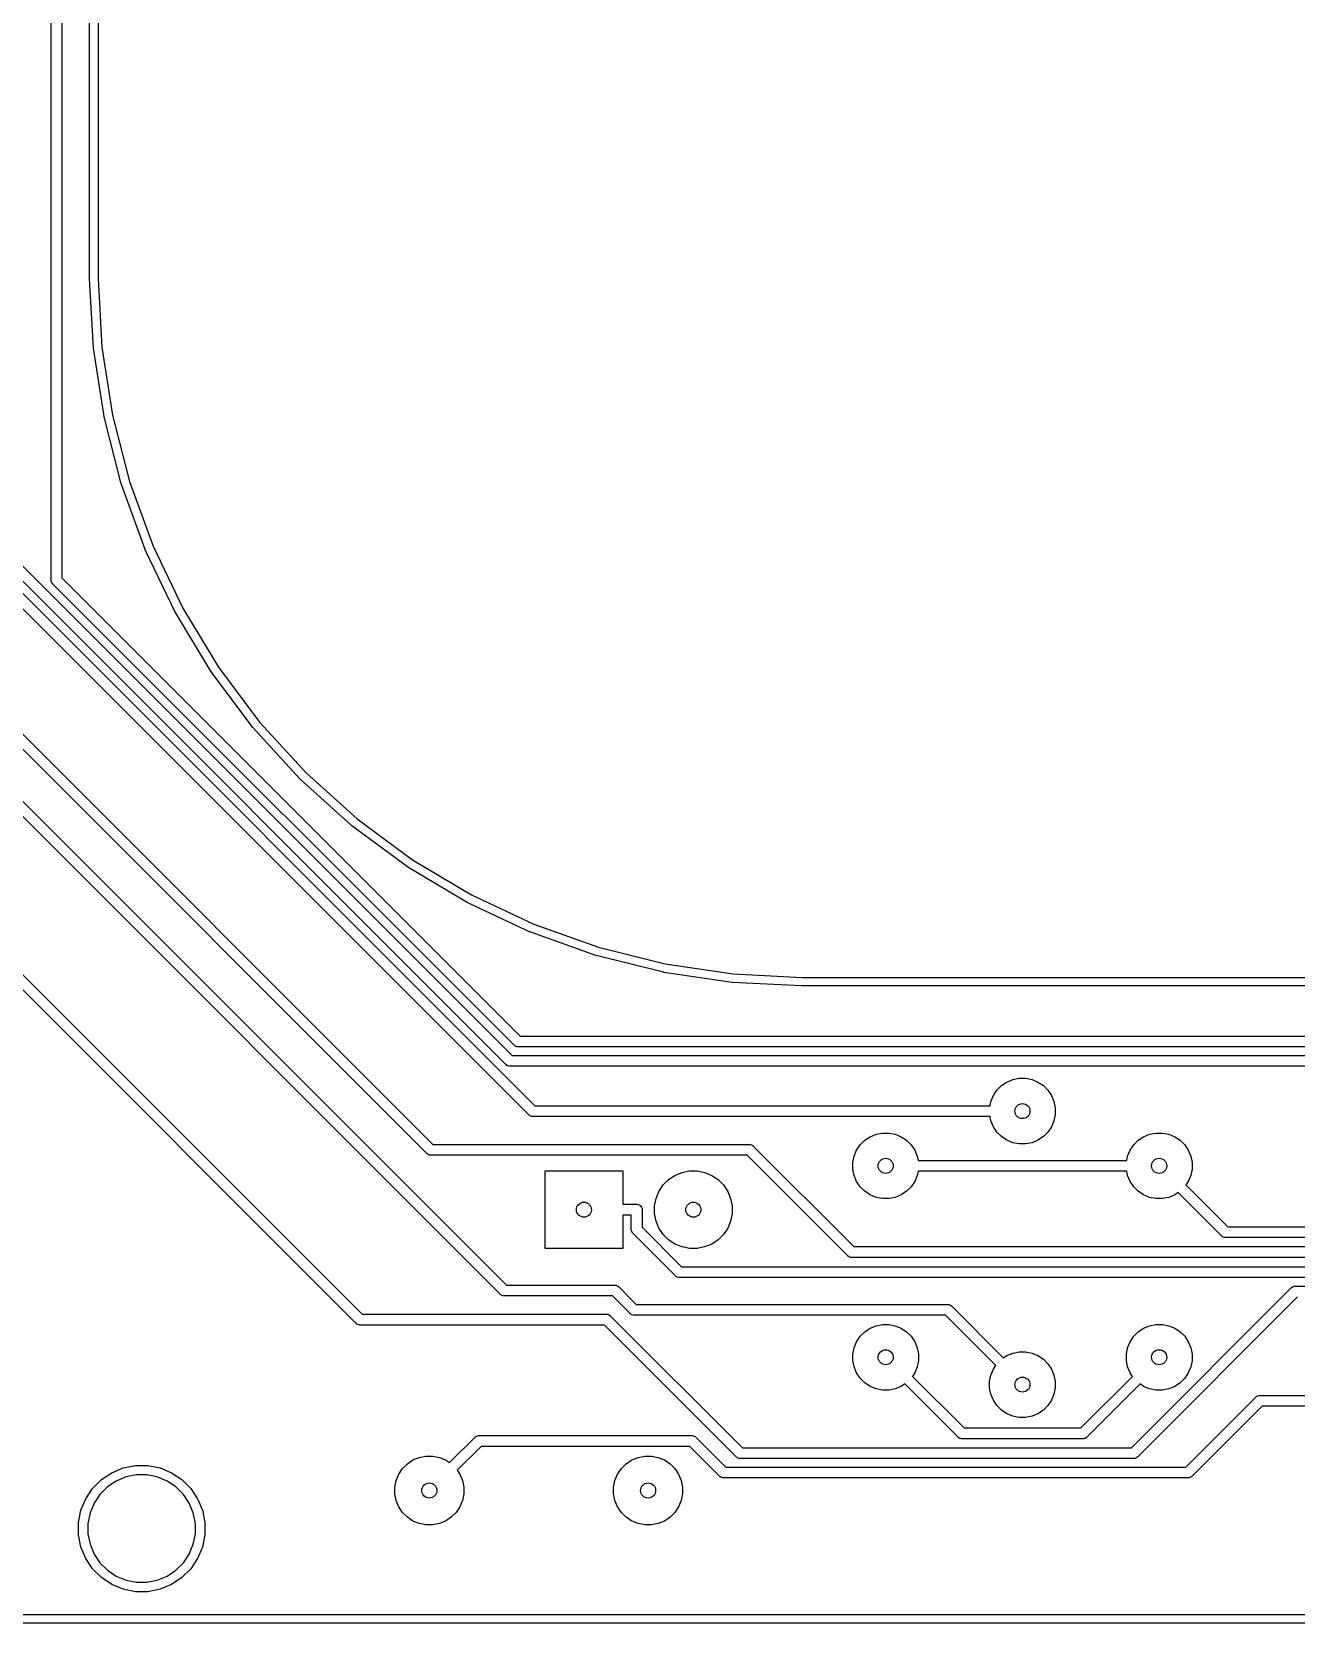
# Model space of a CAD drawing. Extents: x 17 to 176, y -177 to -9.
# Drawn here: x 32.72 to 62.08, y -176.63 to -139.68 of the extents above; entities that cross this region are included whole.
import ezdxf

# ---------------------------------------------------------------- set-up
doc = ezdxf.new("R2010")
doc.units = 0
doc.layers.add('BLACK', color=7, linetype='CONTINUOUS')

msp = doc.modelspace()

# ---------------------------------------------------------------- linework, layer by layer
at = {"layer": 'BLACK', "linetype": 'CONTINUOUS'}
for p, q in [((34.063, -145.298), (34.063, -53.7107)), ((34.263, -53.7181), (34.263, -145.293)), ((33.1736, -152.404), (33.1736, -116.362)), ((33.4236, -116.317), (33.4236, -152.359)), ((34.0634, -145.408), (34.063, -145.298)), ((34.063, -145.298), (34.063, -145.298)), ((34.0635, -145.41), (34.0634, -145.408)), ((34.0635, -145.412), (34.0635, -145.41)), ((34.0636, -145.414), (34.0635, -145.412)), ((34.1532, -147.018), (34.0636, -145.414)), ((34.263, -145.293), (34.2634, -145.405)), ((34.2634, -145.405), (34.3526, -147.001)), ((34.1537, -147.022), (34.1532, -147.018)), ((34.154, -147.026), (34.1537, -147.022)), ((34.1542, -147.027), (34.154, -147.026)), ((34.4, -148.615), (34.1542, -147.027)), ((34.3526, -147.001), (34.5969, -148.579)), ((22.648, -147.689), (43.7415, -168.782)), ((43.597, -168.991), (22.439, -147.833)), ((41.8931, -165.722), (24.2364, -148.065)), ((24.4132, -147.888), (42.0376, -165.513)), ((34.4008, -148.619), (34.4, -148.615)), ((34.4016, -148.623), (34.4008, -148.619)), ((34.4019, -148.624), (34.4016, -148.623)), ((34.402, -148.624), (34.4019, -148.624)), ((34.4019, -148.624), (34.4019, -148.624)), ((34.8014, -150.18), (34.402, -148.624)), ((34.5969, -148.579), (34.9939, -150.126)), ((34.8027, -150.184), (34.8014, -150.18)), ((34.8038, -150.188), (34.8027, -150.184)), ((34.8043, -150.189), (34.8038, -150.188)), ((35.3537, -151.699), (34.8043, -150.189)), ((34.8043, -150.189), (34.8043, -150.189)), ((34.8043, -150.189), (34.8043, -150.189)), ((34.9939, -150.126), (35.54, -151.626)), ((31.7728, -151.348), (43.8733, -163.448)), ((44.2595, -164.825), (31.1133, -151.679)), ((31.3224, -151.534), (44.404, -164.616)), ((43.7288, -163.657), (31.5637, -151.492)), ((35.3553, -151.703), (35.3537, -151.699)), ((35.3569, -151.707), (35.3553, -151.703)), ((35.3575, -151.708), (35.3569, -151.707)), ((36.0515, -153.156), (35.3575, -151.708)), ((35.3575, -151.708), (35.3575, -151.708)), ((35.3575, -151.708), (35.3575, -151.708)), ((35.54, -151.626), (36.2298, -153.066)), ((33.173, -152.41), (33.1736, -152.404)), ((33.1736, -152.417), (33.173, -152.41)), ((33.1754, -152.435), (33.1736, -152.417)), ((33.1736, -152.417), (33.1736, -152.417)), ((33.1826, -152.458), (33.1754, -152.435)), ((33.1942, -152.48), (33.1826, -152.458)), ((33.2098, -152.499), (33.1942, -152.48)), ((33.2146, -152.503), (33.2098, -152.499)), ((43.9185, -163.207), (33.2146, -152.503)), ((33.4236, -152.359), (44.063, -162.998)), ((36.0535, -153.16), (36.0515, -153.156)), ((36.0555, -153.164), (36.0535, -153.16)), ((36.0562, -153.165), (36.0555, -153.164)), ((36.8883, -154.539), (36.0562, -153.165)), ((36.0562, -153.165), (36.0562, -153.165)), ((36.0562, -153.165), (36.0562, -153.165)), ((36.2298, -153.066), (37.0568, -154.431)), ((37.0568, -154.431), (38.0132, -155.71)), ((36.8906, -154.542), (36.8883, -154.539)), ((36.8929, -154.546), (36.8906, -154.542)), ((36.8937, -154.547), (36.8929, -154.546)), ((37.856, -155.833), (36.8937, -154.547)), ((40.2499, -169.667), (25.9833, -155.4)), ((26.1923, -155.256), (40.3944, -169.458)), ((37.8586, -155.836), (37.856, -155.833)), ((37.8612, -155.84), (37.8586, -155.836)), ((37.8622, -155.841), (37.8612, -155.84)), ((38.9453, -157.027), (37.8622, -155.841)), ((38.0132, -155.71), (39.0897, -156.888)), ((38.9483, -157.03), (38.9453, -157.027)), ((38.9512, -157.033), (38.9483, -157.03)), ((39.0897, -156.888), (40.2761, -157.957)), ((38.9522, -157.034), (38.9512, -157.033)), ((40.1459, -158.109), (38.9522, -157.034)), ((38.9522, -157.034), (38.9522, -157.034)), ((38.9522, -157.034), (38.9522, -157.034)), ((40.1492, -158.111), (40.1459, -158.109)), ((40.1524, -158.114), (40.1492, -158.111)), ((40.1535, -158.115), (40.1524, -158.114)), ((41.4464, -159.068), (40.1535, -158.115)), ((40.2761, -157.957), (41.5612, -158.904)), ((41.4499, -159.07), (41.4464, -159.068)), ((41.4534, -159.073), (41.4499, -159.07)), ((41.4545, -159.073), (41.4534, -159.073)), ((42.8343, -159.896), (41.4545, -159.073)), ((41.5612, -158.904), (42.9325, -159.722)), ((42.838, -159.898), (42.8343, -159.896)), ((42.8417, -159.9), (42.838, -159.898)), ((42.8429, -159.901), (42.8417, -159.9)), ((44.2963, -160.584), (42.8429, -159.901)), ((42.8429, -159.901), (42.8429, -159.901)), ((42.8429, -159.901), (42.8429, -159.901)), ((42.9325, -159.722), (44.3771, -160.401)), ((44.3002, -160.586), (44.2963, -160.584)), ((44.3041, -160.588), (44.3002, -160.586)), ((44.3054, -160.588), (44.3041, -160.588)), ((45.8186, -161.127), (44.3054, -160.588)), ((44.3771, -160.401), (45.8811, -160.937)), ((45.8811, -160.937), (47.4302, -161.323)), ((45.8226, -161.128), (45.8186, -161.127)), ((45.8266, -161.129), (45.8226, -161.128)), ((45.8279, -161.13), (45.8266, -161.129)), ((47.3865, -161.518), (45.8279, -161.13)), ((47.4302, -161.323), (49.0095, -161.556)), ((47.3906, -161.519), (47.3865, -161.518)), ((47.3947, -161.52), (47.3906, -161.519)), ((47.3961, -161.52), (47.3947, -161.52)), ((48.9852, -161.755), (47.3961, -161.52)), ((48.9893, -161.755), (48.9852, -161.755)), ((48.9935, -161.756), (48.9893, -161.755)), ((48.9949, -161.756), (48.9935, -161.756)), ((50.5968, -161.834), (48.9949, -161.756)), ((49.0095, -161.556), (50.6066, -161.635)), ((50.5992, -161.834), (50.5968, -161.834)), ((142.187, -161.834), (50.5992, -161.834)), ((50.6066, -161.635), (142.182, -161.635)), ((43.9224, -163.212), (43.9185, -163.207)), ((43.9271, -163.216), (43.9224, -163.212)), ((43.9389, -163.225), (43.9271, -163.216)), ((43.9271, -163.216), (43.9271, -163.216)), ((43.9414, -163.227), (43.9389, -163.225)), ((43.9631, -163.239), (43.9414, -163.227)), ((43.9867, -163.246), (43.9631, -163.239)), ((44.0051, -163.248), (43.9867, -163.246)), ((44.0112, -163.249), (44.0051, -163.248)), ((44.0051, -163.248), (44.0051, -163.248)), ((44.0173, -163.248), (44.0112, -163.249)), ((90.2472, -163.248), (44.0173, -163.248)), ((44.063, -162.998), (90.2929, -162.998)), ((43.7327, -163.662), (43.7288, -163.657)), ((43.7517, -163.678), (43.7327, -163.662)), ((43.7734, -163.689), (43.7517, -163.678)), ((43.8733, -163.448), (66.7565, -163.448)), ((43.797, -163.697), (43.7734, -163.689)), ((43.8154, -163.698), (43.797, -163.697)), ((43.8215, -163.699), (43.8154, -163.698)), ((43.8154, -163.698), (43.8154, -163.698)), ((43.8276, -163.698), (43.8215, -163.699)), ((66.7108, -163.698), (43.8276, -163.698)), ((55.3611, -164.066), (55.4997, -164.008)), ((55.4997, -164.008), (55.6469, -163.979)), ((55.6469, -163.979), (55.797, -163.979)), ((55.797, -163.979), (55.9443, -164.008)), ((55.9443, -164.008), (56.0829, -164.066)), ((54.9893, -164.519), (55.0467, -164.38)), ((55.0467, -164.38), (55.1301, -164.255)), ((55.1301, -164.255), (55.2363, -164.149)), ((55.2363, -164.149), (55.3611, -164.066)), ((56.0829, -164.066), (56.2077, -164.149)), ((56.2077, -164.149), (56.3139, -164.255)), ((56.3139, -164.255), (56.3973, -164.38)), ((56.3973, -164.38), (56.4547, -164.519)), ((44.404, -164.616), (54.9699, -164.616)), ((54.9699, -164.616), (54.9893, -164.519)), ((56.4547, -164.519), (56.484, -164.666)), ((56.484, -164.666), (56.484, -164.816)), ((44.2634, -164.83), (44.2595, -164.825)), ((44.2681, -164.834), (44.2634, -164.83)), ((44.2824, -164.845), (44.2681, -164.834)), ((44.2681, -164.834), (44.2681, -164.834)), ((44.3041, -164.857), (44.2824, -164.845)), ((44.3277, -164.864), (44.3041, -164.857)), ((44.3461, -164.866), (44.3277, -164.864)), ((44.3522, -164.867), (44.3461, -164.866)), ((44.3461, -164.866), (44.3461, -164.866)), ((44.3583, -164.866), (44.3522, -164.867)), ((54.9699, -164.866), (44.3583, -164.866)), ((54.9893, -164.963), (54.9699, -164.866)), ((55.0467, -165.102), (54.9893, -164.963)), ((55.1301, -165.227), (55.0467, -165.102)), ((56.3973, -165.102), (56.3139, -165.227)), ((56.4547, -164.963), (56.3973, -165.102)), ((56.484, -164.816), (56.4547, -164.963)), ((42.0376, -165.513), (49.375, -165.513)), ((49.375, -165.513), (49.3811, -165.512)), ((49.3811, -165.512), (49.3872, -165.513)), ((49.3872, -165.513), (49.3872, -165.513)), ((49.3872, -165.513), (49.4056, -165.515)), ((49.4056, -165.515), (49.4292, -165.522)), ((49.4292, -165.522), (49.4509, -165.533)), ((51.8717, -165.65), (51.9551, -165.525)), ((51.9551, -165.525), (52.0613, -165.419)), ((52.0613, -165.419), (52.1861, -165.336)), ((52.1861, -165.336), (52.3247, -165.278)), ((52.3247, -165.278), (52.4719, -165.249)), ((52.4719, -165.249), (52.622, -165.249)), ((52.622, -165.249), (52.7693, -165.278)), ((52.7693, -165.278), (52.9079, -165.336)), ((52.9079, -165.336), (53.0327, -165.419)), ((53.0327, -165.419), (53.1389, -165.525)), ((53.1389, -165.525), (53.2223, -165.65)), ((55.2363, -165.333), (55.1301, -165.227)), ((55.3611, -165.416), (55.2363, -165.333)), ((55.4997, -165.474), (55.3611, -165.416)), ((55.6469, -165.503), (55.4997, -165.474)), ((55.797, -165.503), (55.6469, -165.503)), ((55.9443, -165.474), (55.797, -165.503)), ((56.0829, -165.416), (55.9443, -165.474)), ((56.2077, -165.333), (56.0829, -165.416)), ((56.3139, -165.227), (56.2077, -165.333)), ((58.2217, -165.65), (58.3051, -165.525)), ((58.3051, -165.525), (58.4113, -165.419)), ((58.4113, -165.419), (58.5361, -165.336)), ((58.5361, -165.336), (58.6747, -165.278)), ((58.6747, -165.278), (58.8219, -165.249)), ((58.8219, -165.249), (58.972, -165.249)), ((58.972, -165.249), (59.1193, -165.278)), ((59.1193, -165.278), (59.2579, -165.336)), ((59.2579, -165.336), (59.3827, -165.419)), ((59.3827, -165.419), (59.4889, -165.525)), ((59.4889, -165.525), (59.5723, -165.65)), ((41.897, -165.727), (41.8931, -165.722)), ((41.9017, -165.731), (41.897, -165.727)), ((41.9135, -165.74), (41.9017, -165.731)), ((41.9017, -165.731), (41.9017, -165.731)), ((41.916, -165.742), (41.9135, -165.74)), ((41.9377, -165.754), (41.916, -165.742)), ((41.9613, -165.761), (41.9377, -165.754)), ((41.9797, -165.763), (41.9613, -165.761)), ((41.9858, -165.763), (41.9797, -165.763)), ((41.9797, -165.763), (41.9797, -165.763)), ((41.9919, -165.763), (41.9858, -165.763)), ((49.3293, -165.763), (41.9919, -165.763)), ((51.6638, -168.097), (49.3293, -165.763)), ((49.4509, -165.533), (49.4699, -165.549)), ((49.4699, -165.549), (49.4738, -165.554)), ((49.4738, -165.554), (51.8083, -167.888)), ((51.785, -165.936), (51.8143, -165.789)), ((51.8143, -165.789), (51.8717, -165.65)), ((53.2223, -165.65), (53.2797, -165.789)), ((53.2797, -165.789), (53.2991, -165.886)), ((53.2991, -165.886), (58.1449, -165.886)), ((58.1449, -165.886), (58.1643, -165.789)), ((58.1643, -165.789), (58.2217, -165.65)), ((59.5723, -165.65), (59.6297, -165.789)), ((59.6297, -165.789), (59.659, -165.936)), ((44.642, -167.93), (44.642, -166.13)), ((44.642, -166.13), (46.442, -166.13)), ((46.442, -166.13), (46.442, -166.905)), ((47.5083, -166.331), (47.6557, -166.232)), ((47.6557, -166.232), (47.8195, -166.165)), ((47.8195, -166.165), (47.9934, -166.13)), ((47.9934, -166.13), (48.1706, -166.13)), ((48.1706, -166.13), (48.3445, -166.165)), ((48.3445, -166.165), (48.5083, -166.232)), ((48.5083, -166.232), (48.6557, -166.331)), ((51.785, -166.086), (51.785, -165.936)), ((51.8143, -166.233), (51.785, -166.086)), ((51.8717, -166.372), (51.8143, -166.233)), ((53.2797, -166.233), (53.2223, -166.372)), ((53.2991, -166.136), (53.2797, -166.233)), ((58.1449, -166.136), (53.2991, -166.136)), ((58.1643, -166.233), (58.1449, -166.136)), ((58.2217, -166.372), (58.1643, -166.233)), ((59.6297, -166.233), (59.5723, -166.372)), ((59.659, -166.086), (59.6297, -166.233)), ((59.659, -165.936), (59.659, -166.086)), ((47.2166, -166.767), (47.2844, -166.604)), ((47.2844, -166.604), (47.3829, -166.456)), ((47.3829, -166.456), (47.5083, -166.331)), ((48.6557, -166.331), (48.7811, -166.456)), ((48.7811, -166.456), (48.8796, -166.604)), ((48.8796, -166.604), (48.9474, -166.767)), ((51.9551, -166.497), (51.8717, -166.372)), ((52.0613, -166.603), (51.9551, -166.497)), ((52.1861, -166.686), (52.0613, -166.603)), ((53.0327, -166.603), (52.9079, -166.686)), ((53.1389, -166.497), (53.0327, -166.603)), ((53.2223, -166.372), (53.1389, -166.497)), ((58.3051, -166.497), (58.2217, -166.372)), ((58.4113, -166.603), (58.3051, -166.497)), ((58.5361, -166.686), (58.4113, -166.603)), ((59.3404, -166.631), (59.2579, -166.686)), ((60.3467, -167.637), (59.3404, -166.631)), ((59.5723, -166.372), (59.5172, -166.454)), ((59.5172, -166.454), (60.4912, -167.428)), ((46.442, -166.905), (46.7612, -166.905)), ((46.7612, -166.905), (46.7673, -166.904)), ((46.7673, -166.904), (46.7734, -166.905)), ((46.7734, -166.905), (46.7918, -166.907)), ((46.7918, -166.907), (46.8154, -166.914)), ((46.8154, -166.914), (46.8371, -166.926)), ((46.8371, -166.926), (46.8561, -166.941)), ((46.8561, -166.941), (46.8717, -166.96)), ((46.8717, -166.96), (46.8833, -166.982)), ((46.8833, -166.982), (46.8905, -167.005)), ((46.8905, -167.005), (46.8929, -167.03)), ((47.182, -166.941), (47.2166, -166.767)), ((47.182, -167.119), (47.182, -166.941)), ((48.9474, -166.767), (48.982, -166.941)), ((48.982, -166.941), (48.982, -167.119)), ((52.3247, -166.744), (52.1861, -166.686)), ((52.4719, -166.773), (52.3247, -166.744)), ((52.622, -166.773), (52.4719, -166.773)), ((52.7693, -166.744), (52.622, -166.773)), ((52.9079, -166.686), (52.7693, -166.744)), ((58.6747, -166.744), (58.5361, -166.686)), ((58.8219, -166.773), (58.6747, -166.744)), ((58.972, -166.773), (58.8219, -166.773)), ((59.1193, -166.744), (58.972, -166.773)), ((59.2579, -166.686), (59.1193, -166.744)), ((46.6423, -167.155), (46.442, -167.155)), ((46.442, -167.155), (46.442, -167.93)), ((46.6423, -167.483), (46.6423, -167.155)), ((46.8929, -167.03), (46.8923, -167.036)), ((46.8923, -167.036), (46.8923, -167.438)), ((47.2166, -167.293), (47.182, -167.119)), ((47.2844, -167.456), (47.2166, -167.293)), ((48.9474, -167.293), (48.8796, -167.456)), ((48.982, -167.119), (48.9474, -167.293)), ((46.6417, -167.489), (46.6423, -167.483)), ((46.6423, -167.496), (46.6417, -167.489)), ((46.6441, -167.514), (46.6423, -167.496)), ((46.6423, -167.496), (46.6423, -167.496)), ((46.6513, -167.538), (46.6441, -167.514)), ((46.6629, -167.559), (46.6513, -167.538)), ((46.6785, -167.578), (46.6629, -167.559)), ((46.6833, -167.582), (46.6785, -167.578)), ((47.6661, -168.565), (46.6833, -167.582)), ((46.8923, -167.438), (47.8106, -168.356)), ((47.3829, -167.604), (47.2844, -167.456)), ((47.5083, -167.729), (47.3829, -167.604)), ((47.6557, -167.828), (47.5083, -167.729)), ((48.6557, -167.729), (48.5083, -167.828)), ((48.7811, -167.604), (48.6557, -167.729)), ((48.8796, -167.456), (48.7811, -167.604)), ((60.3506, -167.642), (60.3467, -167.637)), ((60.3553, -167.646), (60.3506, -167.642)), ((60.3696, -167.658), (60.3553, -167.646)), ((60.3913, -167.669), (60.3696, -167.658)), ((60.4149, -167.677), (60.3913, -167.669)), ((60.4333, -167.678), (60.4149, -167.677)), ((60.4394, -167.679), (60.4333, -167.678)), ((60.4333, -167.678), (60.4333, -167.678)), ((60.4455, -167.678), (60.4394, -167.679)), ((122.869, -167.678), (60.4455, -167.678)), ((60.4912, -167.428), (122.823, -167.428)), ((46.442, -167.93), (44.642, -167.93)), ((47.8195, -167.895), (47.6557, -167.828)), ((47.9934, -167.93), (47.8195, -167.895)), ((48.1706, -167.93), (47.9934, -167.93)), ((48.3445, -167.895), (48.1706, -167.93)), ((48.5083, -167.828), (48.3445, -167.895)), ((51.6677, -168.102), (51.6638, -168.097)), ((51.6724, -168.106), (51.6677, -168.102)), ((51.6867, -168.118), (51.6724, -168.106)), ((51.8083, -167.888), (131.773, -167.888)), ((47.8106, -168.356), (147.979, -168.356)), ((51.7084, -168.129), (51.6867, -168.118)), ((51.732, -168.136), (51.7084, -168.129)), ((51.7504, -168.138), (51.732, -168.136)), ((51.7565, -168.139), (51.7504, -168.138)), ((51.7504, -168.138), (51.7504, -168.138)), ((51.7626, -168.138), (51.7565, -168.139)), ((131.819, -168.138), (51.7626, -168.138)), ((43.7415, -168.782), (46.2495, -168.782)), ((46.2495, -168.782), (46.2556, -168.782)), ((46.2556, -168.782), (46.2617, -168.782)), ((46.2617, -168.782), (46.2617, -168.782)), ((46.2617, -168.782), (46.2801, -168.784)), ((46.2801, -168.784), (46.3037, -168.791)), ((46.3037, -168.791), (46.3254, -168.803)), ((46.3254, -168.803), (46.3444, -168.818)), ((46.3444, -168.818), (46.3483, -168.823)), ((46.3483, -168.823), (46.7577, -169.232)), ((47.67, -168.57), (47.6661, -168.565)), ((47.6747, -168.574), (47.67, -168.57)), ((47.689, -168.585), (47.6747, -168.574)), ((47.7107, -168.597), (47.689, -168.585)), ((47.7343, -168.604), (47.7107, -168.597)), ((47.7527, -168.606), (47.7343, -168.604)), ((47.7588, -168.607), (47.7527, -168.606)), ((47.7527, -168.606), (47.7527, -168.606)), ((47.7649, -168.606), (47.7588, -168.607)), ((148.025, -168.606), (47.7649, -168.606)), ((58.2544, -172.557), (61.9637, -168.847)), ((61.9637, -168.847), (61.9676, -168.843)), ((61.9676, -168.843), (61.9723, -168.839)), ((61.9723, -168.839), (61.9866, -168.827)), ((61.9866, -168.827), (62.0083, -168.815)), ((62.0083, -168.815), (62.0319, -168.808)), ((62.0319, -168.808), (62.0503, -168.806)), ((62.0503, -168.806), (62.0503, -168.806)), ((62.0503, -168.806), (62.0564, -168.806)), ((62.0564, -168.806), (62.0625, -168.806)), ((62.0625, -168.806), (151.452, -168.806)), ((43.6009, -168.996), (43.597, -168.991)), ((43.6056, -169), (43.6009, -168.996)), ((43.6174, -169.01), (43.6056, -169)), ((43.6056, -169), (43.6056, -169)), ((43.6199, -169.012), (43.6174, -169.01)), ((43.6416, -169.023), (43.6199, -169.012)), ((43.6652, -169.03), (43.6416, -169.023)), ((43.6836, -169.032), (43.6652, -169.03)), ((43.6897, -169.033), (43.6836, -169.032)), ((43.6836, -169.032), (43.6836, -169.032)), ((43.6958, -169.032), (43.6897, -169.033)), ((46.2038, -169.032), (43.6958, -169.032)), ((46.6132, -169.442), (46.2038, -169.032)), ((62.1082, -169.056), (58.3989, -172.766)), ((40.3944, -169.458), (46.063, -169.458)), ((46.063, -169.458), (46.0691, -169.457)), ((46.0691, -169.457), (46.0752, -169.458)), ((46.0752, -169.458), (46.0752, -169.458)), ((46.0752, -169.458), (46.0936, -169.459)), ((46.0936, -169.459), (46.1172, -169.467)), ((46.1172, -169.467), (46.1389, -169.478)), ((46.1389, -169.478), (46.1579, -169.494)), ((46.1579, -169.494), (46.1618, -169.499)), ((46.1618, -169.499), (49.2199, -172.557)), ((46.6171, -169.446), (46.6132, -169.442)), ((46.6218, -169.45), (46.6171, -169.446)), ((46.6301, -169.457), (46.6218, -169.45)), ((46.6218, -169.45), (46.6218, -169.45)), ((46.6361, -169.462), (46.6301, -169.457)), ((46.6578, -169.474), (46.6361, -169.462)), ((46.6814, -169.481), (46.6578, -169.474)), ((46.6998, -169.482), (46.6814, -169.481)), ((46.7059, -169.483), (46.6998, -169.482)), ((46.6998, -169.482), (46.6998, -169.482)), ((46.712, -169.482), (46.7059, -169.483)), ((53.9367, -169.482), (46.712, -169.482)), ((46.7577, -169.232), (53.9824, -169.232)), ((55.1018, -170.648), (53.9367, -169.482)), ((53.9824, -169.232), (53.9885, -169.232)), ((53.9885, -169.232), (53.9946, -169.232)), ((53.9946, -169.232), (53.9946, -169.232)), ((53.9946, -169.232), (54.013, -169.234)), ((54.013, -169.234), (54.0366, -169.241)), ((54.0366, -169.241), (54.0583, -169.253)), ((54.0583, -169.253), (54.0773, -169.269)), ((54.0773, -169.269), (54.0812, -169.273)), ((54.0812, -169.273), (55.2786, -170.471)), ((40.2538, -169.671), (40.2499, -169.667)), ((40.2585, -169.675), (40.2538, -169.671)), ((40.2728, -169.687), (40.2585, -169.675)), ((40.2945, -169.699), (40.2728, -169.687)), ((40.3181, -169.706), (40.2945, -169.699)), ((40.3365, -169.708), (40.3181, -169.706)), ((40.3426, -169.708), (40.3365, -169.708)), ((40.3365, -169.708), (40.3365, -169.708)), ((40.3487, -169.708), (40.3426, -169.708)), ((46.0173, -169.708), (40.3487, -169.708)), ((49.0754, -172.766), (46.0173, -169.708)), ((51.9551, -169.97), (52.0613, -169.864)), ((52.0613, -169.864), (52.1861, -169.781)), ((52.1861, -169.781), (52.3247, -169.723)), ((52.3247, -169.723), (52.4719, -169.694)), ((52.4719, -169.694), (52.622, -169.694)), ((52.622, -169.694), (52.7693, -169.723)), ((52.7693, -169.723), (52.9079, -169.781)), ((52.9079, -169.781), (53.0327, -169.864)), ((53.0327, -169.864), (53.1389, -169.97)), ((58.3051, -169.97), (58.4113, -169.864)), ((58.4113, -169.864), (58.5361, -169.781)), ((58.5361, -169.781), (58.6747, -169.723)), ((58.6747, -169.723), (58.8219, -169.694)), ((58.8219, -169.694), (58.972, -169.694)), ((58.972, -169.694), (59.1193, -169.723)), ((59.1193, -169.723), (59.2579, -169.781)), ((59.2579, -169.781), (59.3827, -169.864)), ((59.3827, -169.864), (59.4889, -169.97)), ((51.785, -170.381), (51.8143, -170.234)), ((51.8143, -170.234), (51.8717, -170.095)), ((51.8717, -170.095), (51.9551, -169.97)), ((53.1389, -169.97), (53.2223, -170.095)), ((53.2223, -170.095), (53.2797, -170.234)), ((53.2797, -170.234), (53.309, -170.381)), ((55.4997, -170.358), (55.6469, -170.329)), ((55.6469, -170.329), (55.797, -170.329)), ((55.797, -170.329), (55.9443, -170.358)), ((58.135, -170.381), (58.1643, -170.234)), ((58.1643, -170.234), (58.2217, -170.095)), ((58.2217, -170.095), (58.3051, -169.97)), ((59.4889, -169.97), (59.5723, -170.095)), ((59.5723, -170.095), (59.6297, -170.234)), ((59.6297, -170.234), (59.659, -170.381)), ((51.785, -170.531), (51.785, -170.381)), ((51.8143, -170.678), (51.785, -170.531)), ((51.8717, -170.817), (51.8143, -170.678)), ((53.2797, -170.678), (53.2223, -170.817)), ((53.309, -170.531), (53.2797, -170.678)), ((53.309, -170.381), (53.309, -170.531)), ((55.0467, -170.73), (55.1018, -170.648)), ((55.2786, -170.471), (55.3611, -170.416)), ((55.3611, -170.416), (55.4997, -170.358)), ((55.9443, -170.358), (56.0829, -170.416)), ((56.0829, -170.416), (56.2077, -170.499)), ((56.2077, -170.499), (56.3139, -170.605)), ((56.3139, -170.605), (56.3973, -170.73)), ((58.135, -170.531), (58.135, -170.381)), ((58.1643, -170.678), (58.135, -170.531)), ((58.2217, -170.817), (58.1643, -170.678)), ((59.6297, -170.678), (59.5723, -170.817)), ((59.659, -170.531), (59.6297, -170.678)), ((59.659, -170.381), (59.659, -170.531)), ((51.9551, -170.942), (51.8717, -170.817)), ((52.0613, -171.048), (51.9551, -170.942)), ((52.1861, -171.131), (52.0613, -171.048)), ((53.2223, -170.817), (53.1672, -170.899)), ((53.1672, -170.899), (54.3656, -172.098)), ((54.96, -171.016), (54.9893, -170.869)), ((54.96, -171.166), (54.96, -171.016)), ((54.9893, -170.869), (55.0467, -170.73)), ((56.3973, -170.73), (56.4547, -170.869)), ((56.4547, -170.869), (56.484, -171.016)), ((56.484, -171.016), (56.484, -171.166)), ((57.0784, -172.098), (58.2768, -170.899)), ((58.2768, -170.899), (58.2217, -170.817)), ((59.3827, -171.048), (59.2579, -171.131)), ((59.4889, -170.942), (59.3827, -171.048)), ((59.5723, -170.817), (59.4889, -170.942)), ((52.3247, -171.189), (52.1861, -171.131)), ((52.4719, -171.218), (52.3247, -171.189)), ((52.622, -171.218), (52.4719, -171.218)), ((52.7693, -171.189), (52.622, -171.218)), ((52.9079, -171.131), (52.7693, -171.189)), ((52.9904, -171.076), (52.9079, -171.131)), ((54.2211, -172.307), (52.9904, -171.076)), ((54.9893, -171.313), (54.96, -171.166)), ((55.0467, -171.452), (54.9893, -171.313)), ((56.4547, -171.313), (56.3973, -171.452)), ((56.484, -171.166), (56.4547, -171.313)), ((58.4536, -171.076), (57.2229, -172.307)), ((58.5361, -171.131), (58.4536, -171.076)), ((58.6747, -171.189), (58.5361, -171.131)), ((58.8219, -171.218), (58.6747, -171.189)), ((58.972, -171.218), (58.8219, -171.218)), ((59.1193, -171.189), (58.972, -171.218)), ((59.2579, -171.131), (59.1193, -171.189)), ((59.5158, -173.007), (61.1398, -171.383)), ((61.1398, -171.383), (61.1437, -171.378)), ((61.1437, -171.378), (61.1484, -171.374)), ((61.1484, -171.374), (61.1627, -171.363)), ((61.1484, -171.374), (61.1484, -171.374)), ((61.1627, -171.363), (61.1844, -171.351)), ((61.1844, -171.351), (61.208, -171.344)), ((61.208, -171.344), (61.2264, -171.342)), ((61.2264, -171.342), (61.2325, -171.341)), ((61.2264, -171.342), (61.2264, -171.342)), ((61.2325, -171.341), (61.2386, -171.342)), ((61.2386, -171.342), (63.574, -171.342)), ((55.1301, -171.577), (55.0467, -171.452)), ((55.2363, -171.683), (55.1301, -171.577)), ((55.3611, -171.766), (55.2363, -171.683)), ((55.4997, -171.824), (55.3611, -171.766)), ((56.0829, -171.766), (55.9443, -171.824)), ((56.2077, -171.683), (56.0829, -171.766)), ((56.3139, -171.577), (56.2077, -171.683)), ((56.3973, -171.452), (56.3139, -171.577)), ((61.2843, -171.592), (59.6603, -173.216)), ((63.5283, -171.592), (61.2843, -171.592)), ((54.3656, -172.098), (57.0784, -172.098)), ((55.6469, -171.853), (55.4997, -171.824)), ((55.797, -171.853), (55.6469, -171.853)), ((55.9443, -171.824), (55.797, -171.853)), ((42.4228, -172.902), (43.0087, -172.317)), ((43.1532, -172.526), (42.5996, -173.079)), ((43.0087, -172.317), (43.0126, -172.312)), ((43.0126, -172.312), (43.0173, -172.308)), ((43.0173, -172.308), (43.0316, -172.296)), ((43.0173, -172.308), (43.0173, -172.308)), ((43.0316, -172.296), (43.0533, -172.285)), ((43.0533, -172.285), (43.0769, -172.277)), ((43.0769, -172.277), (43.0953, -172.276)), ((43.0953, -172.276), (43.1014, -172.275)), ((43.0953, -172.276), (43.0953, -172.276)), ((43.1014, -172.275), (43.1075, -172.276)), ((43.1075, -172.276), (48.0464, -172.276)), ((48.0007, -172.526), (43.1532, -172.526)), ((48.6912, -173.216), (48.0007, -172.526)), ((48.0464, -172.276), (48.0525, -172.275)), ((48.0525, -172.275), (48.0586, -172.276)), ((48.0586, -172.276), (48.0586, -172.276)), ((48.0586, -172.276), (48.077, -172.277)), ((48.077, -172.277), (48.1006, -172.285)), ((48.1006, -172.285), (48.1223, -172.296)), ((48.1223, -172.296), (48.1413, -172.312)), ((48.1413, -172.312), (48.1452, -172.317)), ((48.1452, -172.317), (48.8357, -173.007)), ((54.225, -172.312), (54.2211, -172.307)), ((54.2297, -172.316), (54.225, -172.312)), ((54.244, -172.327), (54.2297, -172.316)), ((54.2297, -172.316), (54.2297, -172.316)), ((54.2657, -172.339), (54.244, -172.327)), ((54.2893, -172.346), (54.2657, -172.339)), ((54.3077, -172.348), (54.2893, -172.346)), ((54.3138, -172.348), (54.3077, -172.348)), ((54.3077, -172.348), (54.3077, -172.348)), ((54.3199, -172.348), (54.3138, -172.348)), ((57.1241, -172.348), (54.3199, -172.348)), ((57.1302, -172.348), (57.1241, -172.348)), ((57.1363, -172.348), (57.1302, -172.348)), ((57.1547, -172.346), (57.1363, -172.348)), ((57.1363, -172.348), (57.1363, -172.348)), ((57.1783, -172.339), (57.1547, -172.346)), ((57.2, -172.327), (57.1783, -172.339)), ((57.219, -172.312), (57.2, -172.327)), ((57.2229, -172.307), (57.219, -172.312)), ((41.442, -172.929), (41.5731, -172.841)), ((41.5731, -172.841), (41.7186, -172.781)), ((41.7186, -172.781), (41.8732, -172.75)), ((41.8732, -172.75), (42.0308, -172.75)), ((42.0308, -172.75), (42.1854, -172.781)), ((42.1854, -172.781), (42.3309, -172.841)), ((42.3309, -172.841), (42.4228, -172.902)), ((46.522, -172.929), (46.6531, -172.841)), ((46.6531, -172.841), (46.7986, -172.781)), ((46.7986, -172.781), (46.9532, -172.75)), ((46.9532, -172.75), (47.1108, -172.75)), ((47.1108, -172.75), (47.2654, -172.781)), ((47.2654, -172.781), (47.4109, -172.841)), ((47.4109, -172.841), (47.542, -172.929)), ((49.0793, -172.77), (49.0754, -172.766)), ((49.084, -172.774), (49.0793, -172.77)), ((49.0983, -172.786), (49.084, -172.774)), ((49.1053, -172.79), (49.0983, -172.786)), ((49.12, -172.798), (49.1053, -172.79)), ((49.1436, -172.805), (49.12, -172.798)), ((49.162, -172.807), (49.1436, -172.805)), ((49.1681, -172.807), (49.162, -172.807)), ((49.162, -172.807), (49.162, -172.807)), ((49.1742, -172.807), (49.1681, -172.807)), ((58.3001, -172.807), (49.1742, -172.807)), ((49.2199, -172.557), (58.2544, -172.557)), ((58.3062, -172.807), (58.3001, -172.807)), ((58.3123, -172.807), (58.3062, -172.807)), ((58.3307, -172.805), (58.3123, -172.807)), ((58.3123, -172.807), (58.3123, -172.807)), ((58.3543, -172.798), (58.3307, -172.805)), ((58.376, -172.786), (58.3543, -172.798)), ((58.395, -172.77), (58.376, -172.786)), ((58.3989, -172.766), (58.395, -172.77)), ((34.3401, -173.296), (34.5801, -173.136)), ((34.5801, -173.136), (34.8468, -173.025)), ((34.9107, -173.236), (34.6838, -173.33)), ((34.8468, -173.025), (35.1299, -172.969)), ((35.1515, -173.188), (34.9107, -173.236)), ((35.1299, -172.969), (35.4186, -172.969)), ((35.397, -173.188), (35.1515, -173.188)), ((35.6378, -173.236), (35.397, -173.188)), ((35.4186, -172.969), (35.7017, -173.025)), ((35.8647, -173.33), (35.6378, -173.236)), ((35.7017, -173.025), (35.9684, -173.136)), ((35.9684, -173.136), (36.2084, -173.296)), ((41.1827, -173.317), (41.243, -173.171)), ((41.243, -173.171), (41.3306, -173.04)), ((41.3306, -173.04), (41.442, -172.929)), ((42.5996, -173.079), (42.661, -173.171)), ((42.661, -173.171), (42.7213, -173.317)), ((46.2627, -173.317), (46.323, -173.171)), ((46.323, -173.171), (46.4106, -173.04)), ((46.4106, -173.04), (46.522, -172.929)), ((47.542, -172.929), (47.6534, -173.04)), ((47.6534, -173.04), (47.741, -173.171)), ((47.741, -173.171), (47.8013, -173.317)), ((48.6951, -173.221), (48.6912, -173.216)), ((48.6998, -173.225), (48.6951, -173.221)), ((48.7141, -173.236), (48.6998, -173.225)), ((48.7358, -173.248), (48.7141, -173.236)), ((48.7594, -173.255), (48.7358, -173.248)), ((48.7778, -173.257), (48.7594, -173.255)), ((48.7839, -173.258), (48.7778, -173.257)), ((48.7778, -173.257), (48.7778, -173.257)), ((48.79, -173.257), (48.7839, -173.258)), ((59.5615, -173.257), (48.79, -173.257)), ((48.8357, -173.007), (59.5158, -173.007)), ((59.5676, -173.258), (59.5615, -173.257)), ((59.5737, -173.257), (59.5676, -173.258)), ((59.5921, -173.255), (59.5737, -173.257)), ((59.5737, -173.257), (59.5737, -173.257)), ((59.6157, -173.248), (59.5921, -173.255)), ((59.6374, -173.236), (59.6157, -173.248)), ((59.6564, -173.221), (59.6374, -173.236)), ((59.6603, -173.216), (59.6564, -173.221)), ((33.9756, -173.74), (34.136, -173.5)), ((34.136, -173.5), (34.3401, -173.296)), ((34.306, -173.64), (34.1696, -173.844)), ((34.4796, -173.466), (34.306, -173.64)), ((34.6838, -173.33), (34.4796, -173.466)), ((36.0689, -173.466), (35.8647, -173.33)), ((36.2425, -173.64), (36.0689, -173.466)), ((36.2084, -173.296), (36.4125, -173.5)), ((36.3789, -173.844), (36.2425, -173.64)), ((36.4125, -173.5), (36.5729, -173.74)), ((41.152, -173.471), (41.1827, -173.317)), ((41.152, -173.629), (41.152, -173.471)), ((41.1827, -173.783), (41.152, -173.629)), ((42.7213, -173.317), (42.752, -173.471)), ((42.752, -173.629), (42.7213, -173.783)), ((42.752, -173.471), (42.752, -173.629)), ((46.232, -173.471), (46.2627, -173.317)), ((46.232, -173.629), (46.232, -173.471)), ((46.2627, -173.783), (46.232, -173.629)), ((47.8013, -173.317), (47.832, -173.471)), ((47.832, -173.629), (47.8013, -173.783)), ((47.832, -173.471), (47.832, -173.629)), ((33.8088, -174.29), (33.8651, -174.007)), ((33.8651, -174.007), (33.9756, -173.74)), ((34.1696, -173.844), (34.0756, -174.071)), ((36.4729, -174.071), (36.3789, -173.844)), ((36.5729, -173.74), (36.6834, -174.007)), ((36.6834, -174.007), (36.7397, -174.29)), ((41.243, -173.929), (41.1827, -173.783)), ((41.3306, -174.06), (41.243, -173.929)), ((42.661, -173.929), (42.5734, -174.06)), ((42.7213, -173.783), (42.661, -173.929)), ((46.323, -173.929), (46.2627, -173.783)), ((46.4106, -174.06), (46.323, -173.929)), ((47.741, -173.929), (47.6534, -174.06)), ((47.8013, -173.783), (47.741, -173.929)), ((33.8088, -174.579), (33.8088, -174.29)), ((34.0756, -174.071), (34.0277, -174.312)), ((34.0277, -174.312), (34.0277, -174.557)), ((36.5208, -174.312), (36.4729, -174.071)), ((36.5208, -174.557), (36.5208, -174.312)), ((36.7397, -174.29), (36.7397, -174.579)), ((41.442, -174.171), (41.3306, -174.06)), ((41.5731, -174.259), (41.442, -174.171)), ((41.7186, -174.319), (41.5731, -174.259)), ((41.8732, -174.35), (41.7186, -174.319)), ((42.0308, -174.35), (41.8732, -174.35)), ((42.1854, -174.319), (42.0308, -174.35)), ((42.3309, -174.259), (42.1854, -174.319)), ((42.462, -174.171), (42.3309, -174.259)), ((42.5734, -174.06), (42.462, -174.171)), ((46.522, -174.171), (46.4106, -174.06)), ((46.6531, -174.259), (46.522, -174.171)), ((46.7986, -174.319), (46.6531, -174.259)), ((46.9532, -174.35), (46.7986, -174.319)), ((47.1108, -174.35), (46.9532, -174.35)), ((47.2654, -174.319), (47.1108, -174.35)), ((47.4109, -174.259), (47.2654, -174.319)), ((47.542, -174.171), (47.4109, -174.259)), ((47.6534, -174.06), (47.542, -174.171)), ((33.8651, -174.862), (33.8088, -174.579)), ((34.0277, -174.557), (34.0756, -174.798)), ((36.4729, -174.798), (36.5208, -174.557)), ((36.7397, -174.579), (36.6834, -174.862)), ((33.9756, -175.129), (33.8651, -174.862)), ((34.136, -175.369), (33.9756, -175.129)), ((34.0756, -174.798), (34.1696, -175.025)), ((34.1696, -175.025), (34.306, -175.229)), ((36.2425, -175.229), (36.3789, -175.025)), ((36.3789, -175.025), (36.4729, -174.798)), ((36.5729, -175.129), (36.4125, -175.369)), ((36.6834, -174.862), (36.5729, -175.129)), ((34.3401, -175.573), (34.136, -175.369)), ((34.306, -175.229), (34.4796, -175.403)), ((34.4796, -175.403), (34.6838, -175.539)), ((35.8647, -175.539), (36.0689, -175.403)), ((36.0689, -175.403), (36.2425, -175.229)), ((36.4125, -175.369), (36.2084, -175.573)), ((34.5801, -175.733), (34.3401, -175.573)), ((34.8468, -175.844), (34.5801, -175.733)), ((34.6838, -175.539), (34.9107, -175.633)), ((35.1299, -175.9), (34.8468, -175.844)), ((34.9107, -175.633), (35.1515, -175.681)), ((35.1515, -175.681), (35.397, -175.681)), ((35.397, -175.681), (35.6378, -175.633)), ((35.7017, -175.844), (35.4186, -175.9)), ((35.6378, -175.633), (35.8647, -175.539)), ((35.9684, -175.733), (35.7017, -175.844)), ((36.2084, -175.573), (35.9684, -175.733)), ((35.4186, -175.9), (35.1299, -175.9)), ((17.8166, -176.43), (174.972, -176.43)), ((174.979, -176.63), (17.8068, -176.63))]:
    msp.add_line(p, q, dxfattribs=at)
at = {"layer": 'BLACK'}
for centre in [(55.722, -164.741), (55.722, -164.741), (52.547, -166.011), (52.547, -166.011), (58.897, -166.011), (58.897, -166.011), (45.542, -167.03), (45.542, -167.03), (48.082, -167.03), (48.082, -167.03), (52.547, -170.456), (52.547, -170.456), (58.897, -170.456), (58.897, -170.456), (55.722, -171.091), (55.722, -171.091), (41.952, -173.55), (41.952, -173.55), (47.032, -173.55), (47.032, -173.55)]:
    msp.add_circle(centre, 0.175, dxfattribs=at)

doc.saveas('drawing.dxf')
